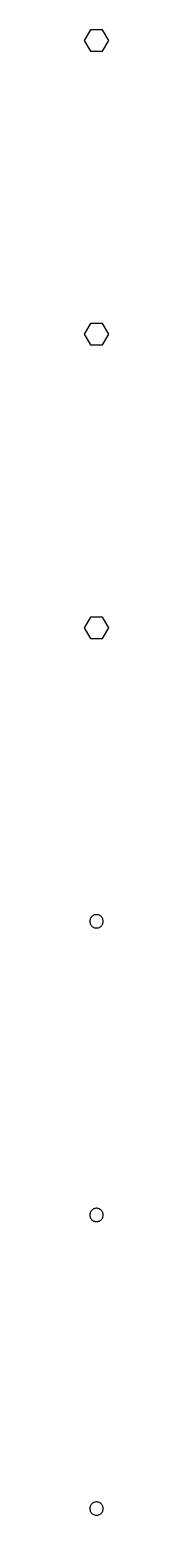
# Model space of a CAD drawing. Header units: metres. Extents: x -5 to 5, y -2 to 554.
import ezdxf

# ---------------------------------------------------------------- set-up
doc = ezdxf.new("R2010")
doc.units = ezdxf.units.M

msp = doc.modelspace()

# ---------------------------------------------------------------- linework, layer by layer
for p, q in [((-2.308, 553.998), (-4.616, 550)), ((2.308, 553.998), (-2.308, 553.998)), ((4.616, 550), (2.308, 553.998)), ((-4.616, 550), (-2.308, 546.002)), ((-2.308, 546.002), (2.308, 546.002)), ((2.308, 546.002), (4.616, 550)), ((-2.308, 443.998), (-4.616, 440)), ((-4.616, 440), (-2.308, 436.002)), ((2.308, 443.998), (-2.308, 443.998)), ((4.616, 440), (2.308, 443.998)), ((2.308, 436.002), (4.616, 440)), ((-2.308, 436.002), (2.308, 436.002)), ((-2.308, 333.998), (-4.616, 330)), ((2.308, 333.998), (-2.308, 333.998)), ((4.616, 330), (2.308, 333.998)), ((-4.616, 330), (-2.308, 326.002)), ((2.308, 326.002), (4.616, 330)), ((-2.308, 326.002), (2.308, 326.002)), ((-2.48029, 220.313), (-2.5, 220)), ((-2.5, 220), (-2.48029, 219.687)), ((-2.42145, 220.622), (-2.48029, 220.313)), ((-2.48029, 219.687), (-2.42145, 219.378)), ((-2.32443, 220.92), (-2.42145, 220.622)), ((-2.42145, 219.378), (-2.32443, 219.08)), ((-2.19077, 221.204), (-2.32443, 220.92)), ((-2.32443, 219.08), (-2.19077, 218.796)), ((-2.02254, 221.469), (-2.19077, 221.204)), ((-2.19077, 218.796), (-2.02254, 218.531)), ((-1.82242, 221.711), (-2.02254, 221.469)), ((-2.02254, 218.531), (-1.82242, 218.289)), ((-1.59355, 221.926), (-1.82242, 221.711)), ((-1.82242, 218.289), (-1.59355, 218.074)), ((-1.33955, 222.111), (-1.59355, 221.926)), ((-1.59355, 218.074), (-1.33955, 217.889)), ((-1.06444, 222.262), (-1.33955, 222.111)), ((-1.33955, 217.889), (-1.06444, 217.738)), ((-0.772537, 222.378), (-1.06444, 222.262)), ((-1.06444, 217.738), (-0.772537, 217.622)), ((-0.468445, 222.456), (-0.772537, 222.378)), ((-0.772537, 217.622), (-0.468445, 217.544)), ((-0.156967, 222.495), (-0.468445, 222.456)), ((-0.468445, 217.544), (-0.156967, 217.505)), ((0.156967, 222.495), (-0.156967, 222.495)), ((-0.156967, 217.505), (0.156967, 217.505)), ((0.468445, 222.456), (0.156967, 222.495)), ((0.156967, 217.505), (0.468445, 217.544)), ((0.772537, 222.378), (0.468445, 222.456)), ((0.468445, 217.544), (0.772537, 217.622)), ((1.06444, 222.262), (0.772537, 222.378)), ((0.772537, 217.622), (1.06444, 217.738)), ((1.33955, 222.111), (1.06444, 222.262)), ((1.06444, 217.738), (1.33955, 217.889)), ((1.59355, 221.926), (1.33955, 222.111)), ((1.33955, 217.889), (1.59355, 218.074)), ((1.82242, 221.711), (1.59355, 221.926)), ((1.59355, 218.074), (1.82242, 218.289)), ((2.02254, 221.469), (1.82242, 221.711)), ((1.82242, 218.289), (2.02254, 218.531)), ((2.19077, 221.204), (2.02254, 221.469)), ((2.02254, 218.531), (2.19077, 218.796)), ((2.32443, 220.92), (2.19077, 221.204)), ((2.19077, 218.796), (2.32443, 219.08)), ((2.42145, 220.622), (2.32443, 220.92)), ((2.32443, 219.08), (2.42145, 219.378)), ((2.48029, 220.313), (2.42145, 220.622)), ((2.42145, 219.378), (2.48029, 219.687)), ((2.5, 220), (2.48029, 220.313)), ((2.48029, 219.687), (2.5, 220)), ((-2.02254, 111.469), (-2.19077, 111.204)), ((-1.82242, 111.711), (-2.02254, 111.469)), ((-1.59355, 111.926), (-1.82242, 111.711)), ((-1.33955, 112.111), (-1.59355, 111.926)), ((-1.06444, 112.262), (-1.33955, 112.111)), ((-0.772537, 112.378), (-1.06444, 112.262)), ((-0.468445, 112.456), (-0.772537, 112.378)), ((-0.156967, 112.495), (-0.468445, 112.456)), ((0.156967, 112.495), (-0.156967, 112.495)), ((0.468445, 112.456), (0.156967, 112.495)), ((0.772537, 112.378), (0.468445, 112.456)), ((1.06444, 112.262), (0.772537, 112.378)), ((1.33955, 112.111), (1.06444, 112.262)), ((1.59355, 111.926), (1.33955, 112.111)), ((1.82242, 111.711), (1.59355, 111.926)), ((2.02254, 111.469), (1.82242, 111.711)), ((2.19077, 111.204), (2.02254, 111.469)), ((-2.48029, 110.313), (-2.5, 110)), ((-2.5, 110), (-2.48029, 109.687)), ((-2.42145, 110.622), (-2.48029, 110.313)), ((-2.48029, 109.687), (-2.42145, 109.378)), ((-2.32443, 110.92), (-2.42145, 110.622)), ((-2.42145, 109.378), (-2.32443, 109.08)), ((-2.19077, 111.204), (-2.32443, 110.92)), ((-2.32443, 109.08), (-2.19077, 108.796)), ((-2.19077, 108.796), (-2.02254, 108.531)), ((-2.02254, 108.531), (-1.82242, 108.289)), ((-1.82242, 108.289), (-1.59355, 108.074)), ((-1.59355, 108.074), (-1.33955, 107.889)), ((-1.33955, 107.889), (-1.06444, 107.738)), ((-1.06444, 107.738), (-0.772537, 107.622)), ((-0.772537, 107.622), (-0.468445, 107.544)), ((-0.468445, 107.544), (-0.156967, 107.505)), ((-0.156967, 107.505), (0.156967, 107.505)), ((0.156967, 107.505), (0.468445, 107.544)), ((0.468445, 107.544), (0.772537, 107.622)), ((0.772537, 107.622), (1.06444, 107.738)), ((1.06444, 107.738), (1.33955, 107.889)), ((1.33955, 107.889), (1.59355, 108.074)), ((1.59355, 108.074), (1.82242, 108.289)), ((1.82242, 108.289), (2.02254, 108.531)), ((2.02254, 108.531), (2.19077, 108.796)), ((2.32443, 110.92), (2.19077, 111.204)), ((2.19077, 108.796), (2.32443, 109.08)), ((2.42145, 110.622), (2.32443, 110.92)), ((2.32443, 109.08), (2.42145, 109.378)), ((2.48029, 110.313), (2.42145, 110.622)), ((2.42145, 109.378), (2.48029, 109.687)), ((2.5, 110), (2.48029, 110.313)), ((2.48029, 109.687), (2.5, 110)), ((-2.48029, 0.313324), (-2.5, 0)), ((-2.5, 0), (-2.48029, -0.313324)), ((-2.42145, 0.621719), (-2.48029, 0.313324)), ((-2.32443, 0.920303), (-2.42145, 0.621719)), ((-2.19077, 1.20438), (-2.32443, 0.920303)), ((-2.02254, 1.46945), (-2.19077, 1.20438)), ((-1.82242, 1.71136), (-2.02254, 1.46945)), ((-1.59355, 1.92627), (-1.82242, 1.71136)), ((-1.33955, 2.11081), (-1.59355, 1.92627)), ((-1.06444, 2.26205), (-1.33955, 2.11081)), ((-0.772537, 2.37764), (-1.06444, 2.26205)), ((-0.468445, 2.4557), (-0.772537, 2.37764)), ((-0.156967, 2.49506), (-0.468445, 2.4557)), ((0.156967, 2.49506), (-0.156967, 2.49506)), ((0.468445, 2.4557), (0.156967, 2.49506)), ((0.772537, 2.37764), (0.468445, 2.4557)), ((1.06444, 2.26205), (0.772537, 2.37764)), ((1.33955, 2.11081), (1.06444, 2.26205)), ((1.59355, 1.92627), (1.33955, 2.11081)), ((1.82242, 1.71136), (1.59355, 1.92627)), ((2.02254, 1.46945), (1.82242, 1.71136)), ((2.19077, 1.20438), (2.02254, 1.46945)), ((2.32443, 0.920303), (2.19077, 1.20438)), ((2.42145, 0.621719), (2.32443, 0.920303)), ((2.48029, 0.313324), (2.42145, 0.621719)), ((2.5, 0), (2.48029, 0.313324)), ((2.48029, -0.313324), (2.5, 0)), ((-2.48029, -0.313324), (-2.42145, -0.621719)), ((-2.42145, -0.621719), (-2.32443, -0.920303)), ((-2.32443, -0.920303), (-2.19077, -1.20438)), ((-2.19077, -1.20438), (-2.02254, -1.46945)), ((-2.02254, -1.46945), (-1.82242, -1.71136)), ((-1.82242, -1.71136), (-1.59355, -1.92627)), ((-1.59355, -1.92627), (-1.33955, -2.11081)), ((-1.33955, -2.11081), (-1.06444, -2.26205)), ((-1.06444, -2.26205), (-0.772537, -2.37764)), ((-0.772537, -2.37764), (-0.468445, -2.4557)), ((-0.468445, -2.4557), (-0.156967, -2.49506)), ((-0.156967, -2.49506), (0.156967, -2.49506)), ((0.156967, -2.49506), (0.468445, -2.4557)), ((0.468445, -2.4557), (0.772537, -2.37764)), ((0.772537, -2.37764), (1.06444, -2.26205)), ((1.06444, -2.26205), (1.33955, -2.11081)), ((1.33955, -2.11081), (1.59355, -1.92627)), ((1.59355, -1.92627), (1.82242, -1.71136)), ((1.82242, -1.71136), (2.02254, -1.46945)), ((2.02254, -1.46945), (2.19077, -1.20438)), ((2.19077, -1.20438), (2.32443, -0.920303)), ((2.32443, -0.920303), (2.42145, -0.621719)), ((2.42145, -0.621719), (2.48029, -0.313324))]:
    msp.add_line(p, q)

doc.saveas('drawing.dxf')
